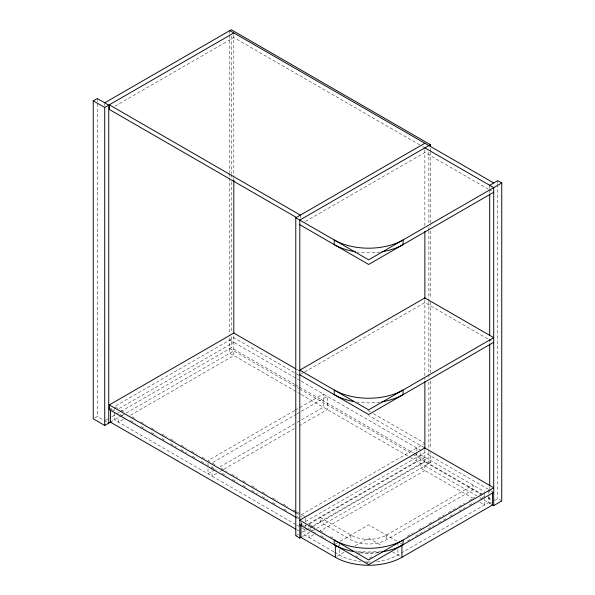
<?xml version="1.0" encoding="UTF-8"?>
<svg xmlns="http://www.w3.org/2000/svg" width="595" height="595" viewBox="0 0 595 595"><rect width="100%" height="100%" fill="white"/><g stroke="black" fill="none" stroke-linecap="round" stroke-linejoin="round"><path stroke-width="0.45" stroke-dasharray="2.98 2.23" d="M114.939 106.2L233.813 37.567L421.662 146.02M305.406 221.481L424.867 152.506L488.116 189.024M94.858 417.906L97.268 416.515L103.389 420.048M109.316 409.561L111.726 408.17M119.298 408.43L233.813 342.318M105.523 420.36L107.933 418.969M111.942 416.656L115.951 414.343M116.754 413.875L119.959 412.023M120.763 411.562L231.291 347.748L294.711 384.363M110.462 422.145L120.882 416.128M121.685 415.667L233.813 350.931M123.299 419.371L118.494 422.145L118.494 416.842M130.506 415.206L233.813 355.565L233.813 334.241M301.397 373.846L303.807 372.463M304.603 371.994L424.867 302.565L488.116 339.076M294.488 410.632L207.997 460.567L210.407 461.958M295.291 410.171L323.316 393.987L323.316 407.24L296.89 422.495M212.817 462.427L296.102 414.343M296.905 413.875L327.332 396.307L327.332 409.561L296.905 427.128M215.204 469.656L207.997 473.821L207.997 467.633M220.009 466.882L296.087 422.956M216.818 473.367L212.013 476.134L212.013 470.838M220.024 471.515L223.222 469.663M224.025 469.202L296.102 427.589M301.174 514.757L424.867 443.342M299.798 524.827L302.2 523.444M305.406 521.592L424.867 452.616L493.716 492.37M303.919 526.426L307.92 524.113M308.723 523.652L416.835 461.229L416.835 447.983M309.742 523.726L424.867 457.257M295.782 535.76L298.988 533.908M301.516 532.451L424.867 461.229M312.197 526.947L308.976 528.806L308.976 525.095M312.799 526.597L424.867 461.891L484.538 496.342L479.711 499.131M302.55 536.489L311.401 531.38M312.204 530.918L430.378 462.687L430.378 452.49M313.803 534.63L308.976 537.419L308.976 532.116M318.63 531.841L424.867 470.504L424.867 447.983L368.677 415.541M335.364 544.046L336.971 543.116M340.117 541.301L368.64 524.827L397.163 541.301M336.949 556.377L344.081 552.257M355.17 545.853L368.64 538.081L382.109 545.853M386.43 535.098L473.062 485.081L473.062 489.715L386.43 539.739A25.154 14.525 0 0 1 350.857 539.739L320.452 522.179L320.452 517.546L350.857 535.098A25.154 14.525 0 0 0 386.43 535.098L386.43 539.739M369.45 558.155L371.86 556.756M407.278 536.311L413.146 532.927M418.761 529.684L423.573 526.902M429.002 523.771L434 520.878M438.009 518.565L444.294 514.935M448.318 512.615L455.562 508.435M458.782 506.576L464.487 503.281M469.247 500.536L474.914 497.264M479.711 494.497L482.939 492.63M407.53 540.803L412.35 538.021M415.325 536.303L424.979 530.725M428.199 528.873L434 525.519M438.664 522.827L445.908 518.647M449.932 516.326L454.759 513.537M458.871 511.164L465.223 507.498M469.247 505.17L474.118 502.359M376.717 561.509A41.382 23.889 0 0 0 397.906 554.971L488.555 502.634L488.555 494.69M491.306 502.373L489.7 503.303L489.7 494.029M494.519 500.514L497.732 498.662L501.749 500.983M422.457 146.482L424.867 147.872M488.912 189.485L492.117 191.337M488.912 339.537L492.117 341.389M296.429 369.19L298.839 370.581M367.874 410.438L370.283 411.829M373.496 413.681L424.064 442.881M298.839 375.222L233.813 337.677L114.478 406.578L117.691 408.43M229.796 339.998L300.438 380.778M301.241 381.246L420.851 450.303L420.851 468.191L474.988 499.443M420.851 454.937L484.538 491.708M295.514 384.824L298.72 386.683M299.523 387.144L413.518 452.959M414.321 453.42L430.378 462.687M229.796 348.611L298.839 388.468M299.642 388.929L412.03 453.814M412.826 454.282L480.909 493.59M488.116 497.747L492.92 500.521M300.438 394.031L229.796 353.244L229.796 334.702M301.241 394.492L409.613 457.064M410.416 457.525L420.851 463.55M424.867 465.87L476.893 495.903M479.801 497.584L492.571 504.954M479.763 502.195L484.538 504.954L484.538 498.774M400.316 543.116L401.923 544.046M392.41 551.803L400.338 556.377M120.904 410.282L124.11 412.134M132.142 416.775L135.348 418.627M140.97 421.87L145.782 424.652M151.405 427.894L156.225 430.676M161.84 433.919L166.66 436.7M170.668 439.021L175.488 441.802M181.103 445.045L185.923 447.827M191.545 451.07L196.357 453.851M201.98 457.094L205.186 458.946M212.415 463.118L215.628 464.97M221.243 468.22L226.866 471.463M231.678 474.245L237.301 477.488M242.916 480.73L246.129 482.582M251.752 485.825L256.564 488.607M262.187 491.857L266.999 494.631M272.622 497.881L277.434 500.663M283.056 503.906L287.868 506.687M293.491 509.93L295.901 511.321M296.704 511.782L300.713 514.102M296.355 512.905L298.764 514.296M111.265 409.36L116.085 412.142M120.093 414.455L124.913 417.236M130.528 420.479L135.348 423.261M140.97 426.503L145.782 429.285M151.405 432.535L156.217 435.309M161.84 438.56L165.046 440.412M170.668 443.654L176.291 446.897M181.103 449.679L186.726 452.921M192.341 456.172L195.554 458.024M201.17 461.266L205.989 464.048M211.612 467.291L216.424 470.072M222.047 473.315L226.859 476.097M232.481 479.339L237.293 482.121M242.916 485.364L246.129 487.223M251.745 490.466L257.367 493.709M262.179 496.49L267.802 499.733M272.614 502.515L275.827 504.367M283.852 509L287.065 510.86M296.697 516.415L299.107 517.806M308.976 524.165L314.577 527.401M320.17 530.628L324.982 533.41M330.575 536.638L335.379 539.412M355.118 550.806L356.71 551.729M357.506 552.19L359.893 553.566M296.355 517.546L298.764 518.937M300.944 524.165L304.945 526.478M309.75 529.253L315.38 532.503M320.906 535.693L325.777 538.505M355.914 555.909L358.302 557.284M365.464 561.42L367.844 562.796M295.901 524.567L114.478 419.825L114.478 411.874M296.704 525.035L299.114 526.419M302.32 528.278L305.533 530.13L305.533 527.482M296.697 529.669L299.107 531.06M333.78 551.736L304.96 535.098L304.96 529.795M334.576 552.197L339.381 554.971A41.382 23.889 0 0 0 360.57 561.509M104.155 420.487L107.94 422.673M497.732 180.664L497.732 183.446M497.732 184.376L497.732 498.662M489.7 185.305L489.7 193.643M489.7 339.202L489.7 342.913M489.7 486.613L489.7 488.465M489.7 489.395L489.7 493.099M488.555 490.273L488.555 493.805M484.538 492.63L484.538 497.889M430.378 148.4L430.378 151.182M430.378 152.112L430.378 225.349M430.378 230.912L430.378 298.593M430.378 302.297L430.378 372.76M430.378 381.105L430.378 448.786M428.883 152.045L428.883 223.43M428.883 227.141L428.883 229.923M428.883 230.845L428.883 300.378M428.883 301.308L428.883 378.256M428.883 381.968L428.883 450.571M428.883 451.501L428.883 463.55M424.867 149.724L424.867 225.75M424.867 299.783L424.867 379.647M397.906 542.61L397.906 546.359M397.906 549.676L397.906 554.971M350.857 535.098L350.857 539.739M339.381 542.61L339.381 546.359M339.381 549.676L339.381 554.971M305.533 521.294L305.533 516.884L301.516 514.563L301.516 517.211M305.533 524.827L305.533 526.597M301.516 522.514L301.516 524.5M300.371 216.045L300.371 217.896M233.813 34.785L233.813 177.555M233.813 178.485L233.813 180.337M231.291 36.243L231.291 173.45M231.291 174.38L231.291 178.084M231.291 181.795L231.291 332.917M231.291 336.621L231.291 347.748M229.796 30.613L229.796 34.317M229.796 35.246L229.796 172.461M229.796 173.383L229.796 177.094M229.796 178.024L229.796 333.773M212.013 466.421L212.013 469.953M207.997 463.222L207.997 466.755M114.478 407.456L114.478 410.996M104.727 103.746L104.727 105.605M97.268 98.517L97.268 416.515M381.417 550.977A47.057 27.169 0 0 1 355.87 550.977M339.507 546.165A47.057 27.169 0 0 1 338.079 545.489M370.269 561.955A41.382 23.889 0 0 1 367.018 561.955M378.301 552.696A41.382 23.889 0 0 1 358.986 552.696M379.387 552.242A48.686 28.106 0 0 1 359.142 552.398M380.012 402.108A48.686 28.106 0 0 1 357.275 402.108M380.012 252.049A48.686 28.106 0 0 1 357.275 252.049"/><path stroke-width="0.89" d="M111.146 421.751L104.727 425.455L93.251 418.835L93.251 100.838L97.268 98.517L108.744 105.144L108.744 423.142M104.727 102.823L231.291 29.75L430.378 144.689L430.378 146.548M93.251 100.838L104.727 107.457L233.813 32.933M301.397 537.151L299.798 538.081L295.782 535.76L295.782 217.763L424.867 143.231M430.378 144.689L299.798 220.083L299.798 538.081M296.355 517.546L109.316 409.561L109.316 404.92L233.813 333.044L295.626 368.729M489.7 185.305L497.732 180.664L501.749 182.985L501.749 500.983L493.716 505.616L492.11 504.694M501.749 182.985L368.64 259.829L295.782 217.763M493.716 192.259L368.64 264.47L299.798 224.717M493.716 342.311L368.64 414.522L299.798 374.776M493.716 492.37L368.64 564.581L299.798 524.827M300.944 525.05L300.944 537.419L335.364 557.292A47.057 27.169 0 0 0 401.923 557.292L492.571 504.954L492.571 492.586M229.796 30.613L493.716 182.985M424.867 147.872L493.716 187.618L493.716 505.616M300.371 215.115L109.316 104.809L109.316 109.45L296.355 217.435M109.316 404.92L296.355 512.905M295.894 529.208L110.462 422.145L110.462 409.777M489.7 194.572L489.7 335.491M489.7 343.836L489.7 485.684M424.867 231.314L424.867 298.065M424.867 381.499L424.867 448.251M401.923 544.923L401.923 557.292M335.364 544.923L335.364 557.292M233.813 180.337L233.813 333.312M104.727 107.457L104.727 425.455M381.856 551.885A48.686 28.106 0 0 0 403.068 544.708L403.068 540.067A48.686 28.106 0 0 1 334.219 540.067L334.219 544.708A48.686 28.106 0 0 0 353.601 551.565M381.856 401.826A48.686 28.106 0 0 0 403.068 394.649L403.068 390.015A48.686 28.106 0 0 1 334.219 390.015L334.219 394.649A48.686 28.106 0 0 0 353.601 401.506M381.856 251.774A48.686 28.106 0 0 0 403.068 244.597L403.068 239.956A48.686 28.106 0 0 1 334.219 239.956L334.219 244.597A48.686 28.106 0 0 0 355.431 251.774M424.867 297.924L299.798 370.135L368.64 409.888L493.716 337.677L424.867 297.924M424.867 447.983L299.798 520.194L368.64 559.94L493.716 487.729L424.867 447.983"/></g></svg>
